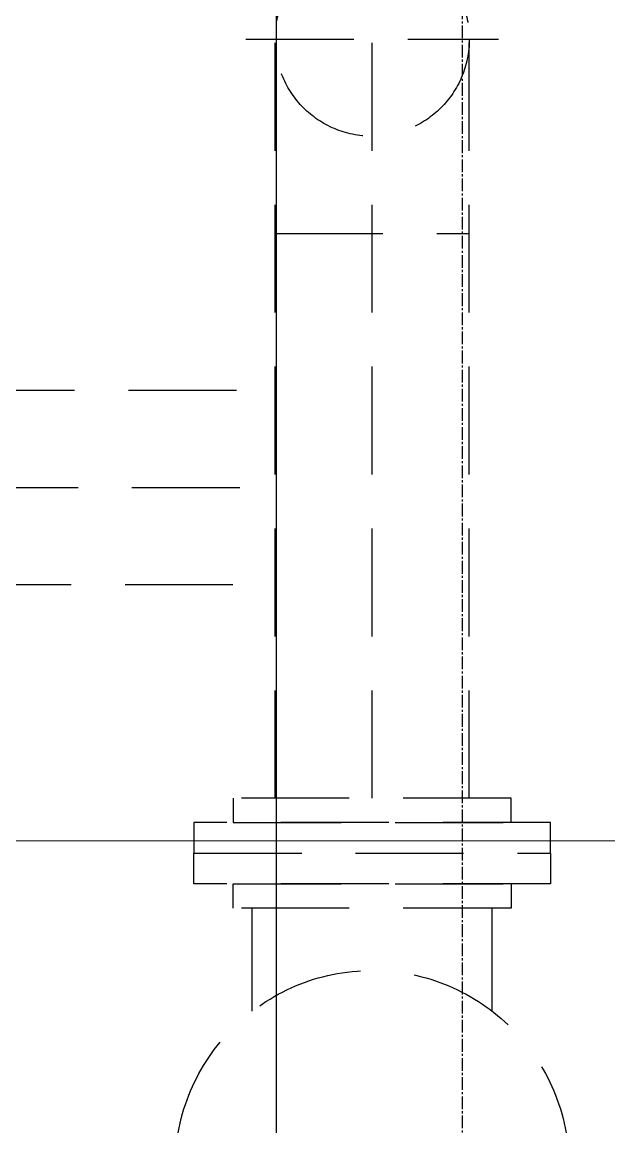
# Model space of a CAD drawing. Extents: x -32000 to 416743, y -254124 to 144214.
# Drawn here: x 257361 to 257706, y 64132 to 64782 of the extents above; entities that cross this region are included whole.
import ezdxf

# ---------------------------------------------------------------- set-up
doc = ezdxf.new("R2010")
doc.units = 0
doc.header["$LTSCALE"] = 10
doc.linetypes.add('XFM1P40$0$CENTER2', pattern=[1.125, 0.75, -0.125, 0.125, -0.125])
doc.linetypes.add('XFM1Q40$0$HIDDEN', pattern=[9.525, 6.35, -3.175])
for name, color, linetype in [('XFM1P40$0$M-PIPE-CHWS5', 160, 'Continuous'), ('XFM1P40$0$M-PIPE-CHWS5_CL', 161, 'XFM1P40$0$CENTER2'), ('XFM1Q40$0$M-EQPM-MAU', 22, 'Continuous'), ('XFM7P40ICA$0$H12PL4$0$L40_19_MEJI', 252, 'Continuous')]:
    doc.layers.add(name, color=color, linetype=linetype)

# ---------------------------------------------------------------- blocks, each defined once
blk = doc.blocks.new('XFM1P40')
at = {"layer": 'XFM1P40$0$M-PIPE-CHWS5'}
blk.add_line((257510.51, 50897.9, 0), (257510.51, 78173.46, 0), dxfattribs=at)
at = {"layer": 'XFM1P40$0$M-PIPE-CHWS5_CL'}
blk.add_line((257620, 50732.23, 0), (257620, 86370.07, 0), dxfattribs=at)
blk = doc.blocks.new('XFM1Q40')
at = {"layer": 'XFM1Q40$0$M-EQPM-MAU', "color": 252, "linetype": 'XFM1Q40$0$HIDDEN'}
for p, q in [((257566.85, 64325.09, 30.78), (257566.85, 64855.31, 30.78)), ((257492.55, 64771.76, 30.78), (257641.14, 64771.76, 30.78)), ((257509.7, 64325.09, 30.78), (257509.7, 64771.76, 30.78)), ((257624, 64325.09, 30.78), (257624, 64771.76, 30.78)), ((257509.7, 64657.46, 30.78), (257624, 64657.46, 30.78)), ((257486.92, 64564.95, 16.61), (256997.4, 64564.95, 16.61)), ((257488.94, 64507.8, 16.61), (256997.4, 64507.8, 16.61)), ((257484.89, 64450.65, 16.61), (256997.4, 64450.65, 16.61)), ((257648.6, 64325.09, 16.61), (257485.09, 64325.09, 16.61)), ((257485.09, 64325.09, 16.61), (257485.09, 64310.8, 16.61)), ((257648.6, 64310.8, 16.61), (257648.6, 64325.09, 16.61)), ((257671.85, 64310.8, 16.61), (257461.85, 64310.8, 16.61)), ((257461.85, 64310.8, 16.61), (257461.85, 64292.8, 16.61)), ((257485.09, 64310.8, 16.61), (257648.6, 64310.8, 16.61)), ((257671.85, 64292.8, 16.61), (257671.85, 64310.8, 16.61)), ((257461.85, 64292.8, 16.61), (257671.85, 64292.8, 16.61)), ((257461.85, 64274.8, 16.61), (257461.85, 64292.8, 16.61)), ((257461.85, 64292.8, 16.61), (257671.85, 64292.8, 16.61)), ((257671.85, 64292.8, 16.61), (257671.85, 64274.8, 16.61)), ((257671.85, 64274.8, 16.61), (257461.85, 64274.8, 16.61)), ((257485.09, 64260.51, 16.61), (257485.09, 64274.8, 16.61)), ((257485.09, 64274.8, 16.61), (257648.6, 64274.8, 16.61)), ((257648.6, 64274.8, 16.61), (257648.6, 64260.51, 16.61)), ((257648.6, 64260.51, 16.61), (257485.09, 64260.51, 16.61)), ((257496.2, 64199.8, 16.61), (257496.2, 64260.51, 16.61)), ((257637.5, 64199.8, 16.61), (257637.5, 64260.51, 16.61))]:
    blk.add_line(p, q, dxfattribs=at)
for centre, radius in [((257566.85, 64771.76, 30.78), 57.15), ((257566.85, 64107.8, 16.61), 116)]:
    blk.add_circle(centre, radius, dxfattribs=at)
blk = doc.blocks.new('XFM7P40ICA$0$H12PL4')
at = {"layer": 'XFM7P40ICA$0$H12PL4$0$L40_19_MEJI', "lineweight": 0}
blk.add_line((251900, 64300), (259100, 64300), dxfattribs=at)
blk = doc.blocks.new('XFM7P40ICA')
blk.add_blockref('XFM7P40ICA$0$H12PL4', (0, 0))

msp = doc.modelspace()

# ---------------------------------------------------------------- block references
for name in ['XFM1P40', 'XFM7P40ICA', 'XFM1Q40']:
    msp.add_blockref(name, (0, 0))

doc.saveas('drawing.dxf')
